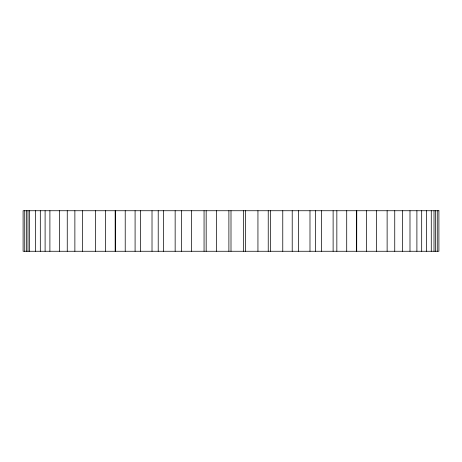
<?xml version="1.0" encoding="UTF-8"?>
<svg xmlns="http://www.w3.org/2000/svg" width="462" height="462" viewBox="0 0 462 462"><rect width="100%" height="100%" fill="white"/><g stroke="black" fill="none" stroke-linecap="round" stroke-linejoin="round"><path stroke-width="0.69" d="M437.266 210.736L437.266 251.264M435.631 210.736L435.631 251.264M433.997 210.736L433.997 251.264M431.271 210.736L431.271 251.264M426.478 210.736L426.478 251.264M421.685 210.736L421.685 251.264M416.897 210.736L416.897 251.264M409.99 210.736L409.99 251.264M402.367 210.736L402.367 251.264M394.744 210.736L394.744 251.264M387.127 210.736L387.127 251.264M376.513 210.736L376.513 251.264M366.58 210.736L366.58 251.264M346.714 210.736L346.714 251.264M336.844 210.736L336.844 251.264M333.119 210.736L333.119 251.264M321.552 210.736L321.552 251.264M315.35 210.736L315.35 251.264M309.985 210.736L309.985 251.264M298.417 210.736L298.417 251.264M292.215 210.736L292.215 251.264M282.767 210.736L282.767 251.264M270.351 210.736L270.351 251.264M268.237 210.736L268.237 251.264M257.94 210.736L257.94 251.264M245.53 210.736L245.53 251.264M243.41 210.736L243.41 251.264M231 210.736L231 251.264M228.886 210.736L228.886 251.264M216.47 210.736L216.47 251.264M206.173 210.736L206.173 251.264M204.06 210.736L204.06 251.264M191.649 210.736L191.649 251.264M181.352 210.736L181.352 251.264M175.15 210.736L175.15 251.264M163.583 210.736L163.583 251.264M158.218 210.736L158.218 251.264M152.015 210.736L152.015 251.264M140.448 210.736L140.448 251.264M135.089 210.736L135.089 251.264M125.219 210.736L125.219 251.264M115.286 210.736L115.286 251.264M115.223 210.736L115.223 251.264M105.353 210.736L105.353 251.264M95.357 210.736L95.42 251.264M82.496 210.736L82.496 251.264M74.873 210.736L74.873 251.264M67.256 210.736L67.256 251.264M59.633 210.736L59.633 251.264M49.896 210.736L49.896 251.264M45.103 210.736L45.103 251.264M40.315 210.736L40.315 251.264M35.522 210.736L35.522 251.264M29.637 210.736L29.637 251.264M28.003 210.736L28.003 251.264M26.369 210.736L26.369 251.264M24.734 210.736L24.734 251.264M438.9 210.736L23.1 210.736L23.1 251.264L438.9 251.264L438.9 210.736M356.71 251.264L356.71 210.736L356.647 251.264"/></g></svg>
